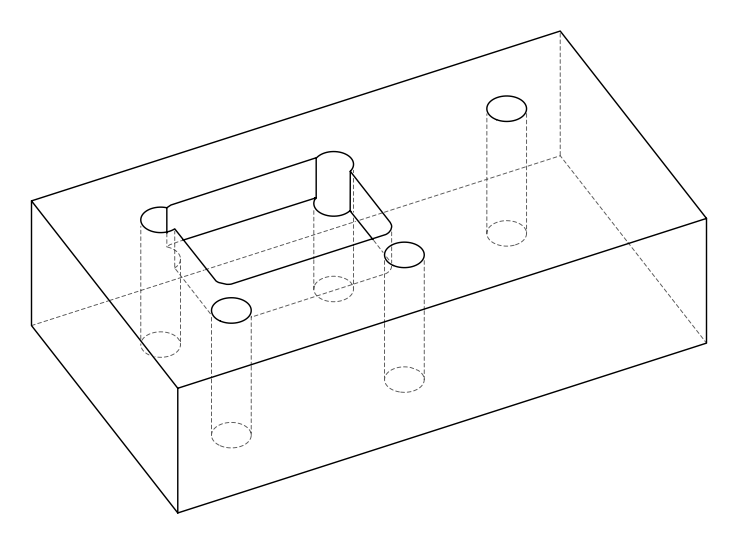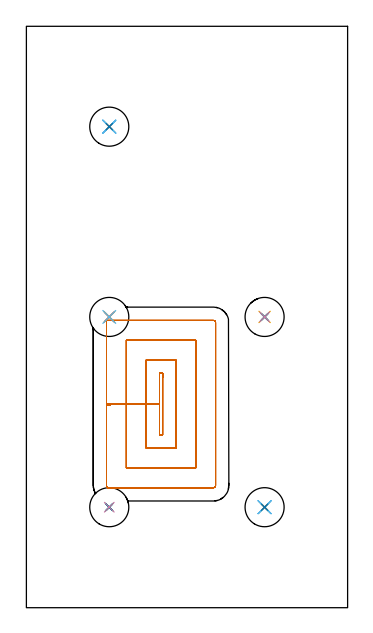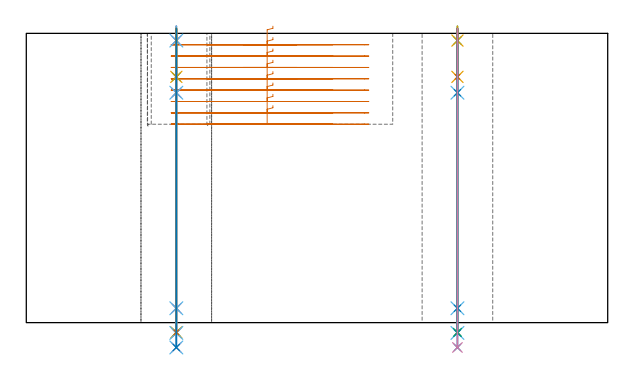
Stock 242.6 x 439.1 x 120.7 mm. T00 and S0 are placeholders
(PLAN: 26 operations, 21 tool changes, 26.5 min)
(1 MILL_OPEN_POCKET | POCKET_OPEN | UGT0201_094 | Follow Part, ap 5, ae 75% | 17.56 min | 564153 mm3)
(2 SPOT_DRILL | STEP1HOLE | NXT0321_9005460120000 | 0.05 min | 166 mm3)
(3 SPOT_DRILL_1 | STEP1HOLE_1 | NXT0321_9005460120000 | 0.05 min | 154 mm3)
(4 SPOT_DRILL_2 | STEP1HOLE_2 | NXT0321_9005460120000 | 0.05 min | 0 mm3)
(5 SPOT_DRILL_3 | STEP1HOLE_3 | NXT0321_9005460120000 | 0.05 min | 191 mm3)
(6 SPOT_DRILL_4 | STEP1HOLE_4 | NXT0321_9005460120000 | 0.05 min | 210 mm3)
(7 DRILL_BLIND_HOLE_INTO_CENTER | STEP1HOLE | NXT0301_092 | 0.08 min | 1625 mm3)
(8 GUN_DRILL_THROUGH_HOLE | STEP1HOLE | UGT0307_009 | 0.6 min | 11604 mm3)
(9 DRILL_TO_ENLARGE_THROUGH_HOLE | STEP1HOLE | NXT0301_104 | 0.51 min | 4487 mm3)
(10 DRILL_TO_ENLARGE_THROUGH_HOLE_1 | STEP1HOLE | UGT0301_394 | 0.53 min | 57771 mm3)
(11 DRILL_BLIND_HOLE_INTO_CENTER_1 | STEP1HOLE_1 | NXT0301_092 | 0.08 min | 1716 mm3)
(12 GUN_DRILL_THROUGH_HOLE_1 | STEP1HOLE_1 | UGT0307_009 | 0.6 min | 11722 mm3)
(13 DRILL_TO_ENLARGE_THROUGH_HOLE_2 | STEP1HOLE_1 | NXT0301_104 | 0.51 min | 4894 mm3)
(14 DRILL_TO_ENLARGE_THROUGH_HOLE_3 | STEP1HOLE_1 | UGT0301_394 | 0.53 min | 63894 mm3)
(15 DRILL_BLIND_HOLE_INTO_CENTER_2 | STEP1HOLE_2 | NXT0301_092 | 0.08 min | 0 mm3)
(16 GUN_DRILL_THROUGH_HOLE_2 | STEP1HOLE_2 | UGT0307_009 | 0.6 min | 9308 mm3)
(17 DRILL_TO_ENLARGE_THROUGH_HOLE_4 | STEP1HOLE_2 | NXT0301_104 | 0.51 min | 3397 mm3)
(18 DRILL_TO_ENLARGE_THROUGH_HOLE_5 | STEP1HOLE_2 | UGT0301_394 | 0.53 min | 50802 mm3)
(19 DRILL_BLIND_HOLE_INTO_CENTER_3 | STEP1HOLE_3 | NXT0301_092 | 0.08 min | 1747 mm3)
(20 GUN_DRILL_THROUGH_HOLE_3 | STEP1HOLE_3 | UGT0307_009 | 0.6 min | 11715 mm3)
(21 DRILL_TO_ENLARGE_THROUGH_HOLE_6 | STEP1HOLE_3 | NXT0301_104 | 0.51 min | 4893 mm3)
(22 DRILL_TO_ENLARGE_THROUGH_HOLE_7 | STEP1HOLE_3 | UGT0301_394 | 0.53 min | 63918 mm3)
(23 DRILL_BLIND_HOLE_INTO_CENTER_4 | STEP1HOLE_4 | NXT0301_092 | 0.08 min | 1740 mm3)
(24 GUN_DRILL_THROUGH_HOLE_4 | STEP1HOLE_4 | UGT0307_009 | 0.6 min | 11693 mm3)
(25 DRILL_TO_ENLARGE_THROUGH_HOLE_8 | STEP1HOLE_4 | NXT0301_104 | 0.51 min | 4924 mm3)
(26 DRILL_TO_ENLARGE_THROUGH_HOLE_9 | STEP1HOLE_4 | UGT0301_394 | 0.53 min | 63911 mm3)
(TOOL UGT0201_094 | End mill 20 mm | D20 FL38 Z4)
(TOOL NXT0321_9005460120000 | NC Spot Drill, 142deg, 12mm, Carbide, Uncoated | D12 PA142 FL30 Z2)
(TOOL NXT0301_092 | Carbide Drill 12.1mm [860.1-1210-061A1-MM 2214] | D12.1 PA140 FL77 Z2)
(TOOL UGT0307_009 | Gun Drill 12 mm | D12 PA130 FL24 Z1)
(TOOL NXT0301_104 | Carbide Drill 14mm [860.1-1400-112A1-MM 2214] | D14 PA140 FL123 Z2)
(TOOL UGT0301_394 | Twist Drill 29.5 mm | D29.5 PA118 FL165 Z2)
(OP 1 MILL_OPEN_POCKET)
G17 G21 G94 G90
T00 M6
G54
G17 G0 G90 X102.9 Y173.723 S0 M3
G43 Z130.7 H0
Z123.7
G94 G1 Y177. Z122.822 F250.
X100.5 Z122.179
Y153.8 Z115.962
Y130.6 F500.
X102.9
Y177.
X100.5
Y153.8
X90.5
Y120.6
X112.9
Y187.
X90.5
Y153.8
X75.5
Y105.6
X127.9
Y202.
X75.5
Y153.8
X60.5
Y92.3
G3 X60.74 Y91.43 R1.7
G1 X61.234 Y90.6
X141.2
G3 X142.9 Y92.3 R1.7
G1 Y215.3
G3 X141.2 Y217. R1.7
G1 X60.5
Y153.8
Y152.8
X63.5 F250.
G0 X102.9 Y173.723 Z118.962
G1 Y177. Z118.084
X100.5 Z117.441
Y153.8 Z111.225
Y130.6 F500.
X102.9
Y177.
X100.5
Y153.8
X90.5
Y120.6
X112.9
Y187.
X90.5
Y153.8
X75.5
Y105.6
X127.9
Y202.
X75.5
Y153.8
X60.5
Y92.3
G3 X60.74 Y91.43 R1.7
G1 X61.234 Y90.6
X141.2
G3 X142.9 Y92.3 R1.7
G1 Y215.3
G3 X141.2 Y217. R1.7
G1 X60.5
Y153.8
Y152.8
X63.5 F250.
G0 X102.9 Y173.723 Z114.225
G1 Y177. Z113.347
X100.5 Z112.704
Y153.8 Z106.487
Y130.6 F500.
X102.9
Y177.
X100.5
Y153.8
X90.5
Y120.6
X112.9
Y187.
X90.5
Y153.8
X75.5
Y105.6
X127.9
Y202.
X75.5
Y153.8
X60.5
Y92.3
G3 X60.74 Y91.43 R1.7
G1 X61.234 Y90.6
X141.2
G3 X142.9 Y92.3 R1.7
G1 Y215.3
G3 X141.2 Y217. R1.7
G1 X60.5
Y153.8
Y152.8
X63.5 F250.
G0 X102.9 Y173.723 Z109.487
G1 Y177. Z108.609
X100.5 Z107.966
Y153.8 Z101.75
Y130.6 F500.
X102.9
Y177.
X100.5
Y153.8
X90.5
Y120.6
X112.9
Y187.
X90.5
Y153.8
X75.5
Y105.6
X127.9
Y202.
X75.5
Y153.8
X60.5
Y92.3
G3 X60.74 Y91.43 R1.7
G1 X61.234 Y90.6
X141.2
G3 X142.9 Y92.3 R1.7
G1 Y215.3
G3 X141.2 Y217. R1.7
G1 X60.5
Y153.8
Y152.8
X63.5 F250.
G0 X102.9 Y173.723 Z104.75
G1 Y177. Z103.872
X100.5 Z103.229
Y153.8 Z97.012
Y130.6 F500.
X102.9
Y177.
X100.5
Y153.8
X90.5
Y120.6
X112.9
Y187.
X90.5
Y153.8
X75.5
Y105.6
X127.9
Y202.
X75.5
Y153.8
X60.5
Y92.3
G3 X60.74 Y91.43 R1.7
G1 X61.234 Y90.6
X141.2
G3 X142.9 Y92.3 R1.7
G1 Y215.3
G3 X141.2 Y217. R1.7
G1 X60.5
Y153.8
Y152.8
X63.5 F250.
G0 X102.9 Y173.723 Z100.012
G1 Y177. Z99.134
X100.5 Z98.491
Y153.8 Z92.275
Y130.6 F500.
X102.9
Y177.
X100.5
Y153.8
X90.5
Y120.6
X112.9
Y187.
X90.5
Y153.8
X75.5
Y105.6
X127.9
Y202.
X75.5
Y153.8
X60.5
Y92.3
G3 X60.74 Y91.43 R1.7
G1 X61.234 Y90.6
X141.2
G3 X142.9 Y92.3 R1.7
G1 Y215.3
G3 X141.2 Y217. R1.7
G1 X60.5
Y153.8
Y152.8
X63.5 F250.
G0 X102.9 Y173.723 Z95.275
G1 Y177. Z94.397
X100.5 Z93.754
Y153.8 Z87.537
Y130.6 F500.
X102.9
Y177.
X100.5
Y153.8
X90.5
Y120.6
X112.9
Y187.
X90.5
Y153.8
X75.5
Y105.6
X127.9
Y202.
X75.5
Y153.8
X60.5
Y92.3
G3 X60.74 Y91.43 R1.7
G1 X61.234 Y90.6
X141.2
G3 X142.9 Y92.3 R1.7
G1 Y215.3
G3 X141.2 Y217. R1.7
G1 X60.5
Y153.8
Y152.8
X63.5 F250.
G0 X102.9 Y173.723 Z90.537
G1 Y177. Z89.66
X100.5 Z89.016
Y153.8 Z82.8
Y130.6 F500.
X102.9
Y177.
X100.5
Y153.8
X90.5
Y120.6
X112.9
Y187.
X90.5
Y153.8
X75.5
Y105.6
X127.9
Y202.
X75.5
Y153.8
X60.5
Y92.3
G3 X60.74 Y91.43 R1.7
G1 X61.234 Y90.6
X141.2
G3 X142.9 Y92.3 R1.7
G1 Y215.3
G3 X141.2 Y217. R1.7
G1 X60.5
Y153.8
Y152.8
X63.5 F250.
G0 Z130.7
M5
M2
(OP 2 SPOT_DRILL)
G17 G21 G94 G90
T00 M6
G54
G17 G0 G90 X62.6 Y75.9 S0 M3
G43 Z130.7 H0
G94 G81 G98 Z117.7 F250. R123.7
G80
M5
M2
(OP 3 SPOT_DRILL_1)
G17 G21 G94 G90
T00 M6
G54
G17 G0 G90 X179.9 Y75.9 S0 M3
G43 Z130.7 H0
G94 G81 G98 Z117.7 F250. R123.7
G80
M5
M2
(OP 4 SPOT_DRILL_2)
G17 G21 G94 G90
T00 M6
G54
G17 G0 G90 X62.6 Y219.6 S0 M3
G43 Z130.7 H0
G94 G81 G98 Z117.7 F250. R123.7
G80
M5
M2
(OP 5 SPOT_DRILL_3)
G17 G21 G94 G90
T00 M6
G54
G17 G0 G90 X179.9 Y219.6 S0 M3
G43 Z130.7 H0
G94 G81 G98 Z117.7 F250. R123.7
G80
M5
M2
(OP 6 SPOT_DRILL_4)
G17 G21 G94 G90
T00 M6
G54
G17 G0 G90 X62.6 Y363.3 S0 M3
G43 Z130.7 H0
G94 G81 G98 Z117.7 F250. R123.7
G80
M5
M2
(OP 7 DRILL_BLIND_HOLE_INTO_CENTER)
G17 G21 G94 G90
T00 M6
G54
G17 G0 G90 X62.6 Y75.9 S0 M3
G43 Z130.7 H1
G94 G81 G98 Z102.55 F250. R122.7
G80
M5
M2
(OP 8 GUN_DRILL_THROUGH_HOLE)
G17 G21 G94 G90
T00 M6
G54
G17 G0 G90 X62.6 Y75.9 M8
G43 Z130.7 H0
Z115.882
S716 M3
G94 G1 Z95.936 F125. M26
G4 X.084
Z6. F250.
G4 X.084
Z-4.298 F125.
G4 X.084
M5
M9
G0 Z115.882
Z130.7
M2
(OP 9 DRILL_TO_ENLARGE_THROUGH_HOLE)
G17 G21 G94 G90
T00 M6
G54
G17 G0 G90 X62.6 Y75.9 S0 M3
G43 Z130.7 H1
G94 G73 G98 Z-4.048 F250. Q13.861 R122.7
G80
M5
M2
(OP 10 DRILL_TO_ENLARGE_THROUGH_HOLE_1)
G17 G21 G94 G90
T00 M6
G54
G17 G0 G90 X62.6 Y75.9 S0 M3
G43 Z130.7 H0
G94 G73 G98 Z-10.363 F250. Q26.213 R122.7
G80
M5
M2
(OP 11 DRILL_BLIND_HOLE_INTO_CENTER_1)
G17 G21 G94 G90
T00 M6
G54
G17 G0 G90 X179.9 Y75.9 S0 M3
G43 Z130.7 H1
G94 G81 G98 Z102.55 F250. R122.7
G80
M5
M2
(OP 12 GUN_DRILL_THROUGH_HOLE_1)
G17 G21 G94 G90
T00 M6
G54
G17 G0 G90 X179.9 Y75.9 M8
G43 Z130.7 H0
Z115.882
S716 M3
G94 G1 Z95.936 F125. M26
G4 X.084
Z6. F250.
G4 X.084
Z-4.298 F125.
G4 X.084
M5
M9
G0 Z115.882
Z130.7
M2
(OP 13 DRILL_TO_ENLARGE_THROUGH_HOLE_2)
G17 G21 G94 G90
T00 M6
G54
G17 G0 G90 X179.9 Y75.9 S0 M3
G43 Z130.7 H1
G94 G73 G98 Z-4.048 F250. Q13.861 R122.7
G80
M5
M2
(OP 14 DRILL_TO_ENLARGE_THROUGH_HOLE_3)
G17 G21 G94 G90
T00 M6
G54
G17 G0 G90 X179.9 Y75.9 S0 M3
G43 Z130.7 H0
G94 G73 G98 Z-10.363 F250. Q26.213 R122.7
G80
M5
M2
(OP 15 DRILL_BLIND_HOLE_INTO_CENTER_2)
G17 G21 G94 G90
T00 M6
G54
G17 G0 G90 X62.6 Y219.6 S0 M3
G43 Z130.7 H1
G94 G81 G98 Z102.55 F250. R122.7
G80
M5
M2
(OP 16 GUN_DRILL_THROUGH_HOLE_2)
G17 G21 G94 G90
T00 M6
G54
G17 G0 G90 X62.6 Y219.6 M8
G43 Z130.7 H0
Z115.882
S716 M3
G94 G1 Z95.936 F125. M26
G4 X.084
Z6. F250.
G4 X.084
Z-4.298 F125.
G4 X.084
M5
M9
G0 Z115.882
Z130.7
M2
(OP 17 DRILL_TO_ENLARGE_THROUGH_HOLE_4)
G17 G21 G94 G90
T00 M6
G54
G17 G0 G90 X62.6 Y219.6 S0 M3
G43 Z130.7 H1
G94 G73 G98 Z-4.048 F250. Q13.861 R122.7
G80
M5
M2
(OP 18 DRILL_TO_ENLARGE_THROUGH_HOLE_5)
G17 G21 G94 G90
T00 M6
G54
G17 G0 G90 X62.6 Y219.6 S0 M3
G43 Z130.7 H0
G94 G73 G98 Z-10.363 F250. Q26.213 R122.7
G80
M5
M2
(OP 19 DRILL_BLIND_HOLE_INTO_CENTER_3)
G17 G21 G94 G90
T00 M6
G54
G17 G0 G90 X179.9 Y219.6 S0 M3
G43 Z130.7 H1
G94 G81 G98 Z102.55 F250. R122.7
G80
M5
M2
(OP 20 GUN_DRILL_THROUGH_HOLE_3)
G17 G21 G94 G90
T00 M6
G54
G17 G0 G90 X179.9 Y219.6 M8
G43 Z130.7 H0
Z115.882
S716 M3
G94 G1 Z95.936 F125. M26
G4 X.084
Z6. F250.
G4 X.084
Z-4.298 F125.
G4 X.084
M5
M9
G0 Z115.882
Z130.7
M2
(OP 21 DRILL_TO_ENLARGE_THROUGH_HOLE_6)
G17 G21 G94 G90
T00 M6
G54
G17 G0 G90 X179.9 Y219.6 S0 M3
G43 Z130.7 H1
G94 G73 G98 Z-4.048 F250. Q13.861 R122.7
G80
M5
M2
(OP 22 DRILL_TO_ENLARGE_THROUGH_HOLE_7)
G17 G21 G94 G90
T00 M6
G54
G17 G0 G90 X179.9 Y219.6 S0 M3
G43 Z130.7 H0
G94 G73 G98 Z-10.363 F250. Q26.213 R122.7
G80
M5
M2
(OP 23 DRILL_BLIND_HOLE_INTO_CENTER_4)
G17 G21 G94 G90
T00 M6
G54
G17 G0 G90 X62.6 Y363.3 S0 M3
G43 Z130.7 H1
G94 G81 G98 Z102.55 F250. R122.7
G80
M5
M2
(OP 24 GUN_DRILL_THROUGH_HOLE_4)
G17 G21 G94 G90
T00 M6
G54
G17 G0 G90 X62.6 Y363.3 M8
G43 Z130.7 H0
Z115.882
S716 M3
G94 G1 Z95.936 F125. M26
G4 X.084
Z6. F250.
G4 X.084
Z-4.298 F125.
G4 X.084
M5
M9
G0 Z115.882
Z130.7
M2
(OP 25 DRILL_TO_ENLARGE_THROUGH_HOLE_8)
G17 G21 G94 G90
T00 M6
G54
G17 G0 G90 X62.6 Y363.3 S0 M3
G43 Z130.7 H1
G94 G73 G98 Z-4.048 F250. Q13.861 R122.7
G80
M5
M2
(OP 26 DRILL_TO_ENLARGE_THROUGH_HOLE_9)
G17 G21 G94 G90
T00 M6
G54
G17 G0 G90 X62.6 Y363.3 S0 M3
G43 Z130.7 H0
G94 G73 G98 Z-10.363 F250. Q26.213 R122.7
G80
M5
M2
